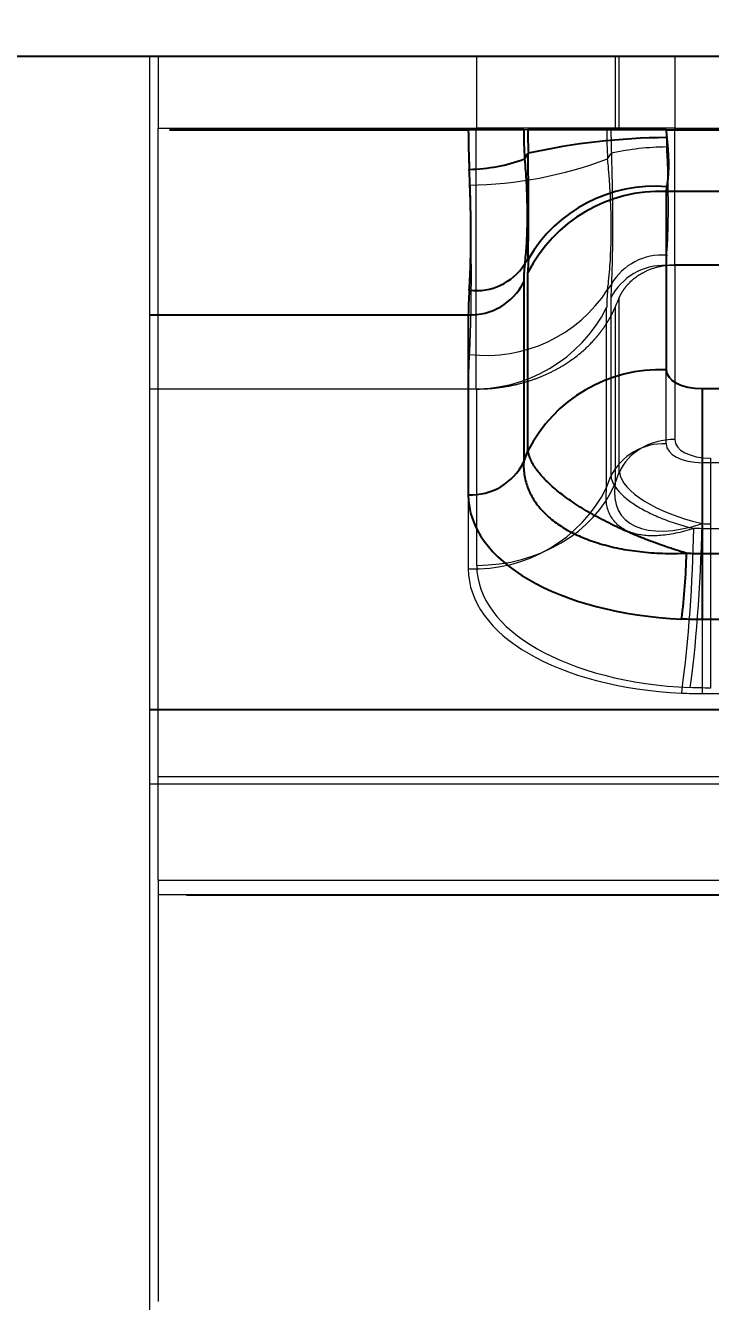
# Model space of a CAD drawing. Header units: millimetres. Extents: x 126337 to 126756, y 643 to 915.
# Drawn here: x 126540.35 to 126549.65, y 874.44 to 891.79 of the extents above; entities that cross this region are included whole.
import ezdxf

# ---------------------------------------------------------------- set-up
doc = ezdxf.new("R2010")
doc.units = ezdxf.units.MM
doc.linetypes.add('HIDDEN', pattern=[0])
for name, color, linetype in [('DIE_P', 2, 'Continuous'), ('DIM', 4, 'Continuous'), ('PRESS', 3, 'Continuous'), ('TEXT', 4, 'Continuous')]:
    doc.layers.add(name, color=color, linetype=linetype)
doc.styles.get("Standard").update_dxf_attribs({"font": 'txt.shx', "width": 0.85, "bigfont": 'ctxt.shx'})
doc.dimstyles.new('T-2-WX', dxfattribs={"dimtxt": 2, "dimasz": 2, "dimexe": 0.5, "dimexo": 0.5, "dimgap": 0.5, "dimtad": 1, "dimtxsty": 'Standard', "dimblk": 'OPEN30', "dimcen": 0, "dimazin": 3, "dimtfac": 1, "dimtmove": 0, "dimatfit": 3, "dimldrblk": 'OPEN30', "dimlwd": -1, "dimlwe": -1})

# ---------------------------------------------------------------- blocks, each defined once
blk = doc.blocks.new('*u7579')
at = {"layer": 'DIE_P', "color": 2, "linetype": 'Continuous', "lineweight": 13}
for p, q in [((14.385, 20.929), (14.385, 19.949)), ((14.385, 16.403), (14.385, 19.949)), ((14.385, 11.132), (14.385, 16.403)), ((14.385, 9.725), (14.385, 11.132)), ((14.385, 9.725), (14.385, 4))]:
    blk.add_line(p, q, dxfattribs=at)
at = {"layer": 'DIE_P', "color": 155, "linetype": 'Continuous', "lineweight": 13}
for p, q in [((18.713, 19.949), (18.713, 20.929)), ((20.592, 20.929), (20.592, 19.949)), ((20.649, 19.949), (20.649, 20.929)), ((21.401, 20.929), (21.401, 19.949)), ((14.385, 19.949), (18.702, 19.949)), ((21.401, 19.949), (30.58, 19.949)), ((30.58, 18.092), (21.401, 18.092)), ((21.401, 18.092), (21.401, 15.718)), ((20.649, 15.273), (20.649, 17.647)), ((20.592, 17.514), (20.592, 15.118)), ((18.702, 16.403), (14.385, 16.403)), ((18.713, 14.006), (18.713, 16.403)), ((21.886, 15.465), (21.886, 14.572)), ((20.592, 15.118), (20.649, 15.273)), ((21.886, 14.572), (21.886, 12.338)), ((45, 11.132), (14.385, 11.132)), ((14.385, 9.725), (45, 9.725))]:
    blk.add_line(p, q, dxfattribs=at)
for centre, major_axis, ratio, start_param, end_param in [((21.401, 15.042), (0.8, 0), 0.844328, 1.570796, 2.792527), ((21.933, 15.742), (0.532, 0.034), 0.51772, 3.108932, 4.591091), ((21.933, 15.067), (-1.281, 0.278), 0.393249, 0.137109, 1.532142), ((18.713, 15.695), (-2, 0), 0.844328, 1.570796, 2.792527), ((22.224, 15.857), (1.543, 1.175), 0.475633, 2.692003, 4.087036), ((21.61, 14.033), (-0.092, -1.998), 0.072326, 0.567154, 1.848199), ((22.224, 14.168), (3.51, 0.222), 0.51772, 3.108932, 4.503965)]:
    blk.add_ellipse(centre, major_axis=major_axis, ratio=ratio, start_param=start_param, end_param=end_param, dxfattribs=at)
for points, knots in [([(18.7, 19.949), (18.7, 19.933), (18.7, 19.899), (18.7, 19.85), (18.7, 19.8), (18.701, 19.75), (18.701, 19.7), (18.7, 19.65), (18.7, 19.6), (18.7, 19.55), (18.7, 19.5), (18.7, 19.45), (18.701, 19.4), (18.701, 19.35), (18.701, 19.301), (18.701, 19.251), (18.701, 19.201), (18.701, 19.151), (18.701, 19.102), (18.701, 19.052), (18.702, 19.003), (18.702, 18.954), (18.702, 18.836), (18.701, 18.65), (18.702, 18.402), (18.702, 18.16), (18.702, 17.925), (18.702, 17.698), (18.701, 17.48), (18.702, 17.271), (18.702, 17.116), (18.702, 17.006), (18.701, 16.937), (18.701, 16.864), (18.702, 16.789), (18.702, 16.728), (18.702, 16.682), (18.702, 16.653), (18.701, 16.625), (18.701, 16.6), (18.701, 16.575), (18.701, 16.553), (18.701, 16.531), (18.702, 16.512), (18.702, 16.494), (18.702, 16.477), (18.702, 16.461), (18.701, 16.447), (18.701, 16.434), (18.7, 16.423), (18.7, 16.413), (18.7, 16.406), (18.7, 16.403)], [0, 0, 0, 0, 0.011807, 0.023613, 0.035426, 0.047251, 0.059091, 0.070948, 0.082817, 0.094697, 0.106589, 0.118493, 0.130411, 0.142337, 0.154271, 0.166214, 0.178167, 0.190129, 0.202097, 0.21407, 0.22605, 0.238037, 0.250032, 0.312573, 0.375106, 0.437591, 0.500007, 0.562238, 0.624665, 0.687263, 0.749982, 0.77164, 0.794972, 0.819981, 0.846659, 0.874988, 0.886639, 0.897772, 0.90839, 0.918494, 0.928083, 0.937159, 0.945725, 0.953781, 0.961329, 0.968367, 0.974896, 0.980918, 0.986438, 0.991458, 0.995979, 1, 1, 1, 1]), ([(20.591, 19.949), (20.59, 19.949), (20.588, 19.949), (20.585, 19.948), (20.581, 19.948), (20.577, 19.949), (20.574, 19.949), (20.57, 19.95), (20.566, 19.95), (20.562, 19.949), (20.558, 19.949), (20.554, 19.949), (20.55, 19.949), (20.546, 19.949), (20.542, 19.949), (20.538, 19.949), (20.534, 19.949), (20.529, 19.949), (20.525, 19.949), (20.521, 19.949), (20.516, 19.949), (20.512, 19.949), (20.507, 19.949), (20.503, 19.949), (20.498, 19.949), (20.493, 19.949), (20.489, 19.949), (20.484, 19.949), (20.479, 19.949), (20.474, 19.949), (20.469, 19.949), (20.464, 19.949), (20.459, 19.949), (20.454, 19.949), (20.449, 19.949), (20.444, 19.949), (20.439, 19.949), (20.433, 19.949), (20.428, 19.949), (20.423, 19.949), (20.417, 19.949), (20.412, 19.949), (20.406, 19.949), (20.401, 19.949), (20.395, 19.949), (20.389, 19.949), (20.384, 19.949), (20.378, 19.949), (20.372, 19.949), (20.366, 19.949), (20.36, 19.949), (20.355, 19.949), (20.349, 19.949), (20.343, 19.949), (20.337, 19.949), (20.33, 19.949), (20.324, 19.949), (20.318, 19.949), (20.312, 19.949), (20.306, 19.949), (20.284, 19.949), (20.242, 19.949), (20.172, 19.949), (20.086, 19.949), (19.982, 19.949), (19.893, 19.949), (19.828, 19.949), (19.796, 19.949), (19.765, 19.949), (19.733, 19.949), (19.701, 19.949), (19.669, 19.949), (19.637, 19.949), (19.605, 19.949), (19.574, 19.949), (19.542, 19.949), (19.51, 19.949), (19.479, 19.949), (19.447, 19.949), (19.416, 19.949), (19.385, 19.949), (19.354, 19.949), (19.323, 19.949), (19.293, 19.949), (19.263, 19.949), (19.233, 19.949), (19.203, 19.949), (19.174, 19.949), (19.144, 19.949), (19.116, 19.949), (19.087, 19.949), (19.059, 19.949), (19.031, 19.949), (19.004, 19.949), (18.977, 19.949), (18.951, 19.949), (18.925, 19.949), (18.899, 19.949), (18.874, 19.949), (18.849, 19.949), (18.825, 19.949), (18.802, 19.95), (18.779, 19.95), (18.756, 19.949), (18.734, 19.949), (18.72, 19.949), (18.715, 19.949)], [0, 0, 0, 0, 0.003417, 0.007776, 0.012136, 0.01635, 0.020467, 0.024586, 0.028807, 0.033091, 0.037408, 0.041675, 0.045898, 0.050107, 0.054303, 0.058486, 0.062676, 0.066879, 0.071092, 0.075311, 0.079531, 0.083751, 0.087972, 0.092197, 0.096426, 0.10066, 0.104898, 0.10914, 0.113386, 0.117635, 0.121883, 0.12613, 0.130377, 0.134624, 0.138872, 0.143122, 0.147374, 0.151629, 0.155888, 0.160152, 0.164419, 0.168691, 0.172967, 0.177241, 0.181512, 0.18578, 0.190046, 0.19431, 0.198573, 0.202833, 0.207093, 0.211351, 0.215608, 0.219866, 0.224123, 0.22838, 0.232638, 0.236899, 0.241161, 0.245424, 0.249687, 0.285505, 0.328378, 0.378364, 0.435493, 0.500015, 0.515781, 0.531374, 0.546787, 0.562021, 0.577114, 0.592069, 0.606878, 0.621536, 0.636038, 0.65038, 0.664556, 0.678576, 0.692457, 0.706194, 0.719779, 0.733205, 0.746467, 0.759559, 0.772474, 0.785208, 0.797776, 0.810185, 0.822433, 0.834512, 0.846421, 0.858143, 0.869669, 0.880997, 0.892123, 0.903043, 0.913759, 0.924283, 0.934614, 0.944749, 0.954673, 0.964251, 0.973385, 0.982958, 0.992768, 1, 1, 1, 1]), ([(20.649, 19.949), (20.648, 19.949), (20.647, 19.949), (20.645, 19.949), (20.644, 19.949), (20.643, 19.949), (20.64, 19.948), (20.636, 19.948), (20.633, 19.949), (20.632, 19.949), (20.632, 19.949), (20.63, 19.949), (20.628, 19.949), (20.625, 19.949), (20.623, 19.949), (20.622, 19.949), (20.618, 19.949), (20.616, 19.949), (20.612, 19.949), (20.611, 19.949), (20.609, 19.949), (20.607, 19.949), (20.605, 19.949), (20.604, 19.949), (20.601, 19.949), (20.6, 19.949), (20.599, 19.949), (20.598, 19.949), (20.597, 19.949), (20.596, 19.949), (20.594, 19.949), (20.593, 19.949), (20.592, 19.949), (20.592, 19.949), (20.591, 19.949)], [0, 0, 0, 0, 0.0625, 0.09375, 0.09375, 0.125, 0.125, 0.25, 0.28125, 0.28125, 0.3125, 0.3125, 0.375, 0.4375, 0.4375, 0.5, 0.5, 0.625, 0.625, 0.6875, 0.6875, 0.75, 0.75, 0.8125, 0.8125, 0.875, 0.875, 0.90625, 0.90625, 0.9375, 0.96875, 0.984375, 0.984375, 1, 1, 1, 1]), ([(21.401, 19.949), (21.393, 19.949), (21.377, 19.949), (21.351, 19.949), (21.324, 19.949), (21.295, 19.949), (21.265, 19.948), (21.233, 19.948), (21.2, 19.948), (21.166, 19.948), (21.13, 19.948), (21.094, 19.948), (21.056, 19.949), (21.018, 19.949), (20.98, 19.949), (20.936, 19.949), (20.89, 19.949), (20.843, 19.949), (20.802, 19.949), (20.777, 19.949), (20.764, 19.949), (20.762, 19.949), (20.76, 19.949), (20.758, 19.949), (20.757, 19.949), (20.755, 19.949), (20.753, 19.949), (20.751, 19.949), (20.749, 19.949), (20.747, 19.949), (20.745, 19.949), (20.743, 19.949), (20.741, 19.949), (20.74, 19.949), (20.738, 19.949), (20.736, 19.949), (20.734, 19.949), (20.732, 19.949), (20.731, 19.949), (20.729, 19.949), (20.727, 19.949), (20.725, 19.95), (20.724, 19.95), (20.722, 19.95), (20.72, 19.95), (20.719, 19.95), (20.717, 19.95), (20.715, 19.95), (20.714, 19.95), (20.712, 19.95), (20.71, 19.95), (20.709, 19.95), (20.707, 19.95), (20.706, 19.95), (20.704, 19.95), (20.703, 19.95), (20.701, 19.95), (20.7, 19.95), (20.698, 19.95), (20.697, 19.95), (20.695, 19.95), (20.694, 19.95), (20.692, 19.95), (20.691, 19.95), (20.689, 19.95), (20.688, 19.95), (20.687, 19.95), (20.685, 19.95), (20.684, 19.95), (20.682, 19.95), (20.681, 19.95), (20.68, 19.95), (20.678, 19.95), (20.677, 19.949), (20.676, 19.949), (20.675, 19.949), (20.673, 19.949), (20.672, 19.949), (20.671, 19.949), (20.67, 19.949), (20.668, 19.949), (20.667, 19.95), (20.666, 19.95), (20.665, 19.949), (20.663, 19.949), (20.662, 19.949), (20.661, 19.949), (20.66, 19.949), (20.659, 19.949), (20.658, 19.949), (20.657, 19.949), (20.656, 19.949), (20.655, 19.949), (20.654, 19.949), (20.653, 19.949), (20.651, 19.949), (20.65, 19.949), (20.65, 19.949), (20.649, 19.949)], [0, 0, 0, 0, 0.0245, 0.05071, 0.078627, 0.108248, 0.13957, 0.172584, 0.207298, 0.243751, 0.281947, 0.321886, 0.363575, 0.407124, 0.452462, 0.499522, 0.567818, 0.632231, 0.69271, 0.749272, 0.752657, 0.756038, 0.759413, 0.762784, 0.766151, 0.769515, 0.772874, 0.77623, 0.779583, 0.782933, 0.786277, 0.789613, 0.792942, 0.796265, 0.79958, 0.802889, 0.806192, 0.809489, 0.812781, 0.816067, 0.819348, 0.822624, 0.825895, 0.829162, 0.832425, 0.835683, 0.838938, 0.842188, 0.845435, 0.848678, 0.851917, 0.855153, 0.858384, 0.861613, 0.864837, 0.868059, 0.871277, 0.874491, 0.877702, 0.880906, 0.884105, 0.887297, 0.890483, 0.893662, 0.896837, 0.900005, 0.903167, 0.906325, 0.909476, 0.912623, 0.915764, 0.918901, 0.922033, 0.925163, 0.928296, 0.93143, 0.934565, 0.937701, 0.940835, 0.943968, 0.947097, 0.950223, 0.953343, 0.956456, 0.959561, 0.962657, 0.965742, 0.968814, 0.971873, 0.974909, 0.977921, 0.980914, 0.98389, 0.986857, 0.989821, 0.992791, 0.995846, 1, 1, 1, 1]), ([(21.401, 18.092), (21.401, 18.1), (21.401, 18.117), (21.401, 18.144), (21.401, 18.172), (21.401, 18.202), (21.401, 18.234), (21.401, 18.267), (21.401, 18.303), (21.401, 18.34), (21.401, 18.379), (21.401, 18.42), (21.401, 18.464), (21.401, 18.509), (21.401, 18.557), (21.401, 18.606), (21.401, 18.658), (21.401, 18.713), (21.401, 18.769), (21.401, 18.828), (21.401, 18.878), (21.401, 18.919), (21.401, 18.948), (21.401, 18.978), (21.401, 19.007), (21.401, 19.037), (21.401, 19.066), (21.401, 19.095), (21.401, 19.124), (21.401, 19.153), (21.401, 19.182), (21.401, 19.21), (21.401, 19.239), (21.401, 19.267), (21.401, 19.295), (21.401, 19.323), (21.401, 19.351), (21.401, 19.379), (21.401, 19.406), (21.401, 19.433), (21.401, 19.46), (21.401, 19.487), (21.401, 19.514), (21.401, 19.54), (21.401, 19.566), (21.401, 19.592), (21.401, 19.618), (21.401, 19.643), (21.401, 19.668), (21.401, 19.693), (21.401, 19.718), (21.401, 19.742), (21.401, 19.766), (21.401, 19.79), (21.401, 19.814), (21.401, 19.837), (21.401, 19.86), (21.401, 19.883), (21.401, 19.905), (21.401, 19.927), (21.401, 19.942), (21.401, 19.949)], [0, 0, 0, 0, 0.020808, 0.042262, 0.064312, 0.086998, 0.110273, 0.134129, 0.158604, 0.183683, 0.209359, 0.235619, 0.262464, 0.289942, 0.318047, 0.346767, 0.376088, 0.406054, 0.436697, 0.46801, 0.499985, 0.515203, 0.530275, 0.545201, 0.55998, 0.574612, 0.589095, 0.603429, 0.617613, 0.631648, 0.645547, 0.659311, 0.67294, 0.686431, 0.699786, 0.713006, 0.726089, 0.739034, 0.75184, 0.764511, 0.777053, 0.789464, 0.801744, 0.81389, 0.825902, 0.837783, 0.849533, 0.861149, 0.872632, 0.883979, 0.895194, 0.906281, 0.917236, 0.928058, 0.938744, 0.949294, 0.959706, 0.969985, 0.980128, 0.990134, 1, 1, 1, 1]), ([(20.649, 17.647), (20.651, 17.65), (20.653, 17.657), (20.658, 17.666), (20.662, 17.675), (20.667, 17.684), (20.671, 17.693), (20.676, 17.702), (20.681, 17.711), (20.687, 17.72), (20.692, 17.729), (20.698, 17.738), (20.704, 17.747), (20.71, 17.756), (20.716, 17.765), (20.723, 17.774), (20.73, 17.783), (20.737, 17.792), (20.744, 17.801), (20.751, 17.81), (20.759, 17.819), (20.77, 17.832), (20.786, 17.848), (20.807, 17.869), (20.83, 17.89), (20.855, 17.91), (20.882, 17.931), (20.911, 17.951), (20.939, 17.968), (20.966, 17.983), (20.989, 17.996), (21.013, 18.007), (21.036, 18.018), (21.06, 18.028), (21.083, 18.036), (21.105, 18.044), (21.128, 18.052), (21.149, 18.058), (21.171, 18.064), (21.192, 18.069), (21.212, 18.073), (21.232, 18.077), (21.252, 18.081), (21.271, 18.083), (21.289, 18.086), (21.307, 18.087), (21.324, 18.089), (21.341, 18.09), (21.357, 18.091), (21.372, 18.091), (21.387, 18.092), (21.396, 18.092), (21.401, 18.092)], [0, 0, 0, 0, 0.012813, 0.024433, 0.036368, 0.048468, 0.060647, 0.072851, 0.085063, 0.097352, 0.109726, 0.122187, 0.134724, 0.147318, 0.159973, 0.172693, 0.185484, 0.198357, 0.211324, 0.224392, 0.237522, 0.250718, 0.282645, 0.315868, 0.350316, 0.385973, 0.422913, 0.461047, 0.50049, 0.529721, 0.558205, 0.586071, 0.613259, 0.639695, 0.66542, 0.690469, 0.714841, 0.738537, 0.761554, 0.783892, 0.80555, 0.82653, 0.846853, 0.86652, 0.885529, 0.903877, 0.921562, 0.938583, 0.954937, 0.970626, 0.985647, 1, 1, 1, 1]), ([(20.592, 17.513), (20.592, 17.514), (20.592, 17.515), (20.593, 17.517), (20.594, 17.52), (20.596, 17.524), (20.597, 17.526), (20.598, 17.528), (20.598, 17.529), (20.6, 17.533), (20.601, 17.536), (20.604, 17.541), (20.605, 17.544), (20.607, 17.55), (20.609, 17.553), (20.611, 17.558), (20.612, 17.561), (20.616, 17.569), (20.618, 17.575), (20.622, 17.583), (20.623, 17.586), (20.626, 17.592), (20.628, 17.597), (20.63, 17.603), (20.632, 17.607), (20.632, 17.608), (20.633, 17.61), (20.634, 17.612), (20.637, 17.619), (20.64, 17.625), (20.643, 17.633), (20.644, 17.634), (20.645, 17.637), (20.647, 17.641), (20.648, 17.645), (20.649, 17.647)], [0, 0, 0, 0, 0.015625, 0.015625, 0.03125, 0.0625, 0.09375, 0.09375, 0.125, 0.125, 0.1875, 0.1875, 0.25, 0.25, 0.3125, 0.3125, 0.375, 0.375, 0.5, 0.5, 0.5625, 0.5625, 0.625, 0.6875, 0.6875, 0.71875, 0.71875, 0.75, 0.75, 0.875, 0.875, 0.90625, 0.90625, 0.9375, 1, 1, 1, 1]), ([(18.714, 16.403), (18.721, 16.403), (18.737, 16.403), (18.762, 16.404), (18.787, 16.404), (18.812, 16.405), (18.836, 16.406), (18.861, 16.408), (18.885, 16.409), (18.91, 16.411), (18.934, 16.413), (18.959, 16.416), (18.983, 16.419), (19.007, 16.422), (19.031, 16.425), (19.055, 16.428), (19.079, 16.432), (19.103, 16.436), (19.127, 16.44), (19.15, 16.444), (19.174, 16.449), (19.197, 16.454), (19.221, 16.459), (19.244, 16.464), (19.267, 16.469), (19.29, 16.475), (19.313, 16.481), (19.335, 16.487), (19.358, 16.494), (19.38, 16.5), (19.403, 16.507), (19.425, 16.514), (19.447, 16.521), (19.469, 16.529), (19.491, 16.536), (19.513, 16.544), (19.534, 16.552), (19.556, 16.56), (19.577, 16.569), (19.598, 16.578), (19.619, 16.586), (19.64, 16.596), (19.661, 16.605), (19.681, 16.614), (19.702, 16.624), (19.722, 16.634), (19.742, 16.644), (19.762, 16.654), (19.782, 16.665), (19.801, 16.675), (19.821, 16.686), (19.84, 16.697), (19.891, 16.726), (19.966, 16.774), (20.058, 16.841), (20.137, 16.905), (20.201, 16.963), (20.254, 17.016), (20.287, 17.051), (20.305, 17.07), (20.31, 17.076), (20.316, 17.082), (20.321, 17.088), (20.327, 17.095), (20.332, 17.101), (20.337, 17.107), (20.343, 17.113), (20.348, 17.12), (20.353, 17.126), (20.358, 17.132), (20.364, 17.139), (20.369, 17.145), (20.374, 17.151), (20.379, 17.158), (20.384, 17.164), (20.389, 17.171), (20.394, 17.177), (20.399, 17.184), (20.404, 17.19), (20.408, 17.197), (20.413, 17.203), (20.418, 17.21), (20.423, 17.216), (20.427, 17.223), (20.432, 17.229), (20.437, 17.236), (20.441, 17.243), (20.446, 17.249), (20.45, 17.256), (20.455, 17.262), (20.459, 17.269), (20.463, 17.276), (20.468, 17.282), (20.472, 17.289), (20.476, 17.296), (20.481, 17.302), (20.485, 17.309), (20.489, 17.316), (20.493, 17.323), (20.497, 17.329), (20.501, 17.336), (20.505, 17.343), (20.509, 17.349), (20.513, 17.356), (20.517, 17.363), (20.521, 17.37), (20.524, 17.376), (20.528, 17.383), (20.532, 17.39), (20.535, 17.397), (20.539, 17.404), (20.543, 17.411), (20.546, 17.417), (20.55, 17.424), (20.553, 17.431), (20.557, 17.438), (20.56, 17.445), (20.563, 17.451), (20.567, 17.458), (20.57, 17.465), (20.573, 17.472), (20.576, 17.479), (20.58, 17.487), (20.583, 17.494), (20.586, 17.501), (20.589, 17.507), (20.591, 17.511), (20.592, 17.513)], [0, 0, 0, 0, 0.008558, 0.019886, 0.030163, 0.039921, 0.049967, 0.0601, 0.070246, 0.080352, 0.09042, 0.100457, 0.110482, 0.120496, 0.130499, 0.140488, 0.150464, 0.160425, 0.170366, 0.180284, 0.190178, 0.200049, 0.209895, 0.219717, 0.229527, 0.239329, 0.249122, 0.258904, 0.268674, 0.278431, 0.288174, 0.297902, 0.307614, 0.317308, 0.326983, 0.33664, 0.34629, 0.355935, 0.365576, 0.375211, 0.38484, 0.394462, 0.404075, 0.41368, 0.423275, 0.432859, 0.442432, 0.451997, 0.46157, 0.471152, 0.480741, 0.490336, 0.499935, 0.555731, 0.605712, 0.650157, 0.689061, 0.722393, 0.750234, 0.753985, 0.757735, 0.761483, 0.765228, 0.768971, 0.772712, 0.77645, 0.780187, 0.783923, 0.787657, 0.791391, 0.795124, 0.798856, 0.802587, 0.806318, 0.810049, 0.813779, 0.817509, 0.82124, 0.82497, 0.8287, 0.832429, 0.836154, 0.839875, 0.843592, 0.847307, 0.851018, 0.854727, 0.858433, 0.862135, 0.865834, 0.869529, 0.873221, 0.87691, 0.880598, 0.884283, 0.887966, 0.891644, 0.895317, 0.898984, 0.902645, 0.906301, 0.909952, 0.913596, 0.917236, 0.920876, 0.924515, 0.928152, 0.931788, 0.935419, 0.939046, 0.942667, 0.946283, 0.949897, 0.953508, 0.957115, 0.960714, 0.964303, 0.967892, 0.971502, 0.975133, 0.978783, 0.982457, 0.986163, 0.9899, 0.99366, 0.997214, 1, 1, 1, 1]), ([(21.886, 12.338), (21.84, 12.338), (21.794, 12.339), (21.702, 12.341), (21.656, 12.343), (21.61, 12.345)], [0, 0, 0, 0, 0.5, 0.5, 1, 1, 1, 1])]:
    blk.add_open_spline(points, degree=3, knots=knots, dxfattribs=at)
for points, degree in [([(18.702, 19.95), (18.713, 19.949)], 1), ([(18.712, 16.403), (18.702, 16.403)], 1), ([(21.774, 14.574), (21.812, 14.572), (21.849, 14.572), (21.886, 14.572)], 3)]:
    blk.add_open_spline(points, degree=degree, dxfattribs=at)
blk = doc.blocks.new('*D7588')
at = {"layer": 'Defpoints', "color": 0}
for p in [(126572.535, 891.369), (126582.535, 891.369), (126483.035, 814.369)]:
    blk.add_point(p, dxfattribs=at)
at = {"layer": 'DIM', "color": 0}
blk.add_line((126573.035, 891.369), (126585.788, 891.369), dxfattribs=at)
at = {"layer": 'DIM', "color": 0, "insert": (126584.411, 892.869), "char_height": 2, "attachment_point": 5}
blk.add_mtext('77', dxfattribs=at)
blk = doc.blocks.new('_Open30')
blk = doc.blocks.new('*D7593')
at = {"layer": 'Defpoints', "color": 0}
for p in [(126572.535, 901.369), (126572.535, 891.369), (126483.035, 814.369)]:
    blk.add_point(p, dxfattribs=at)
at = {"layer": 'DIM', "color": 0}
blk.add_line((126572.535, 891.869), (126572.535, 907.05), dxfattribs=at)
at = {"layer": 'DIM', "color": 0, "insert": (126570.845, 904.46), "char_height": 2, "attachment_point": 5, "rotation": 90}
blk.add_mtext('89,5', dxfattribs=at)

msp = doc.modelspace()

# ---------------------------------------------------------------- linework, layer by layer
at = {"layer": 'DIE_P', "lineweight": 25}
for p, q in [((126547.115, 890.369), (126546.363, 890.369)), ((126549.052, 890.369), (126547.172, 890.369)), ((126549.052, 890.369), (126558.238, 890.369)), ((126547.128, 889.974), (126547.178, 890.05)), ((126549.052, 889.531), (126549.052, 887.107)), ((126558.814, 889.531), (126549.052, 889.531)), ((126547.178, 888.616), (126547.128, 888.54)), ((126547.172, 886.003), (126547.172, 888.427)), ((126547.115, 888.295), (126547.115, 885.848)), ((126549.537, 886.85), (126549.537, 884.608)), ((126549.537, 886.85), (126558.182, 886.85)), ((126547.115, 885.848), (126547.172, 886.003)), ((126549.537, 884.608), (126549.537, 883.711)), ((126549.537, 884.608), (126558.182, 884.608)), ((126558.182, 883.711), (126549.537, 883.711)), ((126572.535, 882.484), (126542.035, 882.484)), ((126542.535, 879.968), (126571.535, 879.968))]:
    msp.add_line(p, q, dxfattribs=at)
at = {"layer": 'DIE_P', "lineweight": 18}
for p, q in [((126548.242, 890.369), (126546.363, 890.369)), ((126548.3, 890.369), (126549.052, 890.369)), ((126549.052, 890.369), (126558.238, 890.369)), ((126548.255, 889.974), (126548.306, 890.05)), ((126549.052, 886.1), (126549.052, 888.524)), ((126558.814, 888.524), (126549.052, 888.524)), ((126548.306, 888.271), (126548.255, 888.196)), ((126548.3, 888.083), (126548.3, 885.659)), ((126548.242, 885.504), (126548.242, 887.951)), ((126549.537, 885.843), (126549.537, 884.946)), ((126558.182, 885.843), (126549.537, 885.843)), ((126548.242, 885.504), (126548.3, 885.659)), ((126549.537, 884.946), (126549.537, 882.704)), ((126558.182, 884.946), (126549.537, 884.946)), ((126549.537, 882.704), (126558.182, 882.704)), ((126542.047, 881.478), (126572.535, 881.478)), ((126572.535, 879.968), (126542.163, 879.968))]:
    msp.add_line(p, q, dxfattribs=at)
at = {"layer": 'DIE_P', "color": 1, "linetype": 'Continuous', "lineweight": 15}
msp.add_lwpolyline([(126570.535, 891.369), (126485.036, 891.369, 0.414214), (126483.036, 889.369), (126483.036, 817.369, 0.414214), (126486.036, 814.369), (126565.121, 814.369, 0.198912), (126567.242, 815.248), (126571.657, 819.662, 0.198912), (126572.535, 821.784), (126572.535, 889.369, 0.414214)], format="xyb", close=True, dxfattribs=at)
at = {"layer": 'DIE_P', "linetype": 'Continuous', "lineweight": 15}
msp.add_lwpolyline([(126542.035, 891.369), (126542.035, 874.441, -0.414214), (126538.035, 870.441), (126517.265, 870.441, -0.414214), (126513.265, 874.441), (126513.265, 891.369)], format="xyb", dxfattribs=at)
at = {"layer": 'DIE_P', "lineweight": 25}
for points in [[(126542.303, 890.369), (126546.363, 890.369), (126542.803, 890.369)], [(126542.035, 887.853), (126546.363, 887.853), (126546.363, 885.406)]]:
    msp.add_lwpolyline(points, dxfattribs=at)
at = {"layer": 'DIE_P', "lineweight": 18}
msp.add_lwpolyline([(126542.035, 886.847), (126546.363, 886.847), (126546.363, 884.4)], dxfattribs=at)
at = {"layer": 'DIE_P', "lineweight": 25}
for centre, radius, start, end in [((126549.13, 881.237), 9.026, 90.4554, 102.4838), ((126546.341, 892.051), 2.221, 270.8973, 290.7437), ((126548.969, 887.52), 2.012, 87.6369, 153.2097), ((126548.891, 887.62), 1.98, 85.1547, 149.8303), ((126546.469, 888.967), 0.785, 263.1773, 327.0413), ((126546.396, 888.658), 0.805, 267.6373, 333.2095), ((126548.969, 885.096), 2.012, 87.6369, 153.2097), ((126546.396, 886.211), 0.805, 267.6369, 333.2097), ((126541.277, 884.753), 8.05, 352.6085, 359.0006)]:
    msp.add_arc(centre, radius, start, end, dxfattribs=at)
at = {"layer": 'DIE_P', "lineweight": 18}
for centre, radius, start, end in [((126549.087, 886.525), 3.61, 90.4554, 102.4838), ((126546.289, 895.166), 5.552, 270.8973, 290.7437), ((126548.991, 887.873), 0.792, 85.1547, 149.8303), ((126549.018, 887.72), 0.805, 87.6369, 153.2097), ((126546.609, 889.263), 1.962, 263.1773, 327.0413), ((126546.446, 888.858), 2.012, 267.6369, 333.2097), ((126549.018, 885.296), 0.805, 87.6369, 153.2097), ((126546.446, 886.411), 2.012, 267.6369, 333.2097), ((126529.302, 885.3), 20.126, 352.6085, 359.0006)]:
    msp.add_arc(centre, radius, start, end, dxfattribs=at)
at = {"layer": 'DIE_P', "lineweight": 25}
for centre, major_axis, ratio, start_param, end_param in [((126547.164, 890.369), (0, -3), 0.266912, 4.712389, 4.892974), ((126547.916, 890.369), (0, -2.2), 0.36397, 4.712389, 4.892974), ((126548.264, 890.369), (0, -3), 0.36397, 4.712389, 4.819152), ((126550.143, 890.369), (-1.092, 0), 0.915826, 0, 0.106763), ((126550.143, 890.369), (-1.055, -0.95), 0.294854, 5.91689, 6.023653), ((126548.264, 890.943), (-0.948, -2.995), 0.180763, 5.65763, 5.764393), ((126547.916, 890.14), (-0.695, -2.196), 0.180763, 5.583808, 5.764393), ((126547.164, 890.369), (-0.685, -2.999), 0.138298, 5.558225, 5.738809), ((126549.584, 887.132), (-0.532, -0.035), 0.526165, 6.249032, 7.731191), ((126549.875, 885.571), (-3.51, -0.228), 0.526165, 6.249032, 7.644065)]:
    msp.add_ellipse(centre, major_axis=major_axis, ratio=ratio, start_param=start_param, end_param=end_param, dxfattribs=at)
at = {"layer": 'DIE_P', "lineweight": 18}
for centre, major_axis, ratio, start_param, end_param in [((126549.043, 890.369), (0, -2.2), 0.36397, 4.712389, 4.892974), ((126549.392, 890.369), (0, -3), 0.36397, 4.712389, 4.819152), ((126550.143, 890.369), (0, -2.2), 0.496323, 4.712389, 4.819152), ((126550.143, 890.369), (-0.971, -2.189), 0.228182, 5.701345, 5.808108), ((126549.392, 890.599), (-0.948, -2.995), 0.180763, 5.65763, 5.764393), ((126549.043, 889.796), (-0.695, -2.196), 0.180763, 5.583808, 5.764393), ((126549.584, 886.125), (-0.532, -0.035), 0.526165, 6.249032, 7.731191), ((126549.875, 884.565), (-3.51, -0.228), 0.526165, 6.249032, 7.644065)]:
    msp.add_ellipse(centre, major_axis=major_axis, ratio=ratio, start_param=start_param, end_param=end_param, dxfattribs=at)
for points, knots in [([(126546.363, 890.369), (126546.363, 890.306), (126546.364, 890.18), (126546.366, 889.991), (126546.37, 889.802), (126546.374, 889.678), (126546.376, 889.615)], [0, 0, 0, 0, 0.249443, 0.499245, 0.749425, 1, 1, 1, 1]), ([(126548.306, 890.05), (126548.307, 890), (126548.31, 889.9), (126548.313, 889.752), (126548.316, 889.606), (126548.319, 889.463), (126548.321, 889.323), (126548.322, 889.186), (126548.322, 889.019), (126548.321, 888.829), (126548.318, 888.624), (126548.312, 888.435), (126548.308, 888.326), (126548.306, 888.271)], [0, 0, 0, 0, 0.072322, 0.144002, 0.215275, 0.286374, 0.357538, 0.429004, 0.501005, 0.625564, 0.749402, 0.873794, 1, 1, 1, 1]), ([(126549.058, 888.663), (126549.06, 888.693), (126549.065, 888.755), (126549.071, 888.856), (126549.075, 888.963), (126549.078, 889.077), (126549.08, 889.195), (126549.081, 889.319), (126549.08, 889.447), (126549.078, 889.579), (126549.075, 889.714), (126549.071, 889.853), (126549.065, 889.993), (126549.06, 890.088), (126549.058, 890.135)], [0, 0, 0, 0, 0.083393, 0.166753, 0.250087, 0.333402, 0.416704, 0.5, 0.583296, 0.666598, 0.749913, 0.833247, 0.916607, 1, 1, 1, 1]), ([(126548.255, 888.196), (126548.262, 888.248), (126548.274, 888.35), (126548.287, 888.512), (126548.297, 888.679), (126548.303, 888.851), (126548.305, 889.027), (126548.303, 889.208), (126548.297, 889.394), (126548.287, 889.583), (126548.274, 889.777), (126548.262, 889.908), (126548.255, 889.974)], [0, 0, 0, 0, 0.100896, 0.201197, 0.301048, 0.400599, 0.5, 0.599401, 0.698952, 0.798803, 0.899104, 1, 1, 1, 1]), ([(126546.376, 889.615), (126546.378, 889.55), (126546.383, 889.42), (126546.388, 889.23), (126546.392, 889.045), (126546.396, 888.866), (126546.398, 888.693), (126546.4, 888.526), (126546.4, 888.324), (126546.399, 888.086), (126546.395, 887.818), (126546.387, 887.557), (126546.38, 887.396), (126546.376, 887.315)], [0, 0, 0, 0, 0.075141, 0.149044, 0.221711, 0.293142, 0.363341, 0.432307, 0.500045, 0.6199, 0.743172, 0.869869, 1, 1, 1, 1]), ([(126546.376, 887.315), (126546.374, 887.272), (126546.37, 887.187), (126546.366, 887.066), (126546.364, 886.952), (126546.363, 886.882), (126546.363, 886.847)], [0, 0, 0, 0, 0.250575, 0.500755, 0.750557, 1, 1, 1, 1]), ([(126548.3, 885.659), (126548.303, 885.642), (126548.309, 885.608), (126548.332, 885.556), (126548.364, 885.504), (126548.407, 885.45), (126548.46, 885.397), (126548.523, 885.343), (126548.595, 885.291), (126548.676, 885.239), (126548.765, 885.189), (126548.861, 885.141), (126548.964, 885.096), (126549.073, 885.053), (126549.186, 885.014), (126549.304, 884.979), (126549.385, 884.959), (126549.425, 884.949)], [0, 0, 0, 0, 0.065182, 0.130511, 0.196003, 0.261673, 0.327535, 0.393606, 0.459899, 0.52643, 0.593213, 0.660263, 0.727593, 0.795218, 0.863152, 0.931408, 1, 1, 1, 1]), ([(126549.425, 884.949), (126549.383, 884.936), (126549.3, 884.91), (126549.178, 884.882), (126549.063, 884.862), (126548.953, 884.851), (126548.851, 884.848), (126548.755, 884.853), (126548.668, 884.867), (126548.588, 884.887), (126548.485, 884.927), (126548.371, 885.005), (126548.276, 885.139), (126548.227, 885.308), (126548.237, 885.437), (126548.242, 885.504)], [0, 0, 0, 0, 0.06813, 0.133164, 0.195249, 0.254555, 0.311278, 0.36564, 0.417895, 0.468328, 0.517254, 0.629066, 0.744221, 0.866746, 1, 1, 1, 1])]:
    msp.add_open_spline(points, degree=3, knots=knots, dxfattribs=at)
at = {"layer": 'DIE_P', "lineweight": 25}
for points, knots in [([(126549.058, 890.263), (126549.061, 890.231), (126549.068, 890.166), (126549.075, 890.072), (126549.08, 889.98), (126549.081, 889.892), (126549.08, 889.808), (126549.075, 889.73), (126549.068, 889.657), (126549.061, 889.615), (126549.058, 889.594)], [0, 0, 0, 0, 0.1253685, 0.2504214, 0.3752635, 0.5, 0.6247365, 0.7495786, 0.8746315, 1, 1, 1, 1]), ([(126547.178, 888.616), (126547.178, 888.639), (126547.178, 888.685), (126547.178, 888.762), (126547.178, 888.844), (126547.179, 888.932), (126547.179, 889.025), (126547.179, 889.124), (126547.179, 889.273), (126547.179, 889.483), (126547.178, 889.761), (126547.178, 889.953), (126547.178, 890.05)], [0, 0, 0, 0, 0.073707, 0.146094, 0.217487, 0.288224, 0.35865, 0.429118, 0.499979, 0.664281, 0.829474, 1, 1, 1, 1]), ([(126546.376, 888.188), (126546.379, 888.228), (126546.384, 888.309), (126546.39, 888.438), (126546.394, 888.573), (126546.397, 888.715), (126546.399, 888.862), (126546.399, 889.014), (126546.397, 889.17), (126546.394, 889.331), (126546.39, 889.495), (126546.384, 889.661), (126546.379, 889.774), (126546.376, 889.831)], [0, 0, 0, 0, 0.090961, 0.181891, 0.272796, 0.363685, 0.454563, 0.545437, 0.636315, 0.727204, 0.818109, 0.909039, 1, 1, 1, 1]), ([(126547.128, 889.974), (126547.132, 889.92), (126547.14, 889.812), (126547.15, 889.654), (126547.157, 889.499), (126547.161, 889.348), (126547.162, 889.202), (126547.161, 889.06), (126547.157, 888.922), (126547.15, 888.79), (126547.14, 888.661), (126547.132, 888.581), (126547.128, 888.54)], [0, 0, 0, 0, 0.101367, 0.201827, 0.301601, 0.400916, 0.5, 0.599084, 0.698399, 0.798173, 0.898633, 1, 1, 1, 1]), ([(126549.326, 884.613), (126549.275, 884.628), (126549.171, 884.66), (126549.017, 884.711), (126548.867, 884.765), (126548.719, 884.822), (126548.576, 884.881), (126548.437, 884.943), (126548.303, 885.007), (126548.175, 885.072), (126548.052, 885.138), (126547.936, 885.206), (126547.827, 885.275), (126547.726, 885.344), (126547.632, 885.413), (126547.545, 885.482), (126547.468, 885.551), (126547.398, 885.619), (126547.338, 885.687), (126547.286, 885.753), (126547.243, 885.818), (126547.21, 885.882), (126547.185, 885.943), (126547.177, 885.983), (126547.172, 886.003)], [0, 0, 0, 0, 0.046634, 0.093148, 0.139543, 0.185819, 0.231979, 0.278023, 0.323952, 0.369768, 0.415472, 0.461066, 0.506549, 0.551925, 0.597193, 0.642356, 0.687414, 0.732368, 0.777221, 0.821973, 0.866625, 0.91118, 0.955638, 1, 1, 1, 1]), ([(126547.115, 885.848), (126547.114, 885.816), (126547.114, 885.754), (126547.125, 885.663), (126547.145, 885.574), (126547.175, 885.487), (126547.214, 885.404), (126547.261, 885.324), (126547.317, 885.247), (126547.382, 885.174), (126547.454, 885.104), (126547.534, 885.039), (126547.621, 884.978), (126547.746, 884.903), (126547.918, 884.82), (126548.152, 884.738), (126548.412, 884.674), (126548.697, 884.63), (126549.004, 884.606), (126549.218, 884.61), (126549.326, 884.613)], [0, 0, 0, 0, 0.043697, 0.086815, 0.129391, 0.171462, 0.213069, 0.254251, 0.295052, 0.335515, 0.375684, 0.415604, 0.455323, 0.494887, 0.572502, 0.652352, 0.734754, 0.819994, 0.908331, 1, 1, 1, 1])]:
    msp.add_open_spline(points, degree=3, knots=knots, dxfattribs=at)
at = {"layer": 'DIE_P', "lineweight": 18}
for points in [[(126549.537, 884.946), (126549.499, 884.947), (126549.462, 884.947), (126549.425, 884.949)], [(126549.261, 882.711), (126549.352, 882.707), (126549.445, 882.704), (126549.537, 882.704)]]:
    msp.add_open_spline(points, degree=3, dxfattribs=at)
at = {"layer": 'DIE_P', "lineweight": 25}
for points in [[(126549.326, 884.613), (126549.396, 884.61), (126549.466, 884.608), (126549.537, 884.608)], [(126549.537, 883.711), (126549.445, 883.711), (126549.352, 883.713), (126549.261, 883.717)]]:
    msp.add_open_spline(points, degree=3, dxfattribs=at)
at = {"layer": 'PRESS', "color": 8, "linetype": 'HIDDEN'}
msp.add_lwpolyline([(126483.035, 814.369), (126483.035, 891.369), (126572.535, 891.369), (126572.535, 814.369)], close=True, dxfattribs=at)

# ---------------------------------------------------------------- block references
at = {"layer": 'TEXT'}
msp.add_blockref('*u7579', (126527.765, 870.441), dxfattribs=at)

# ---------------------------------------------------------------- dimensions: what is measured, and where the dimension line sits
at = {"layer": 'DIM'}
for offset, dtype, picture, middle in [((0, 10), 1, '*D7593', (126570.845, 904.46)), ((10, 0), 0, '*D7588', (126584.411, 892.869))]:
    dim = msp.add_ordinate_dim(feature_location=(126572.535, 891.369), offset=offset, dtype=dtype, origin=(126483.035, 814.369), dimstyle='T-2-WX', dxfattribs=at)
    dim.commit()
    dim.dimension.update_dxf_attribs({"geometry": picture, "text_midpoint": middle})

doc.saveas('drawing.dxf')
